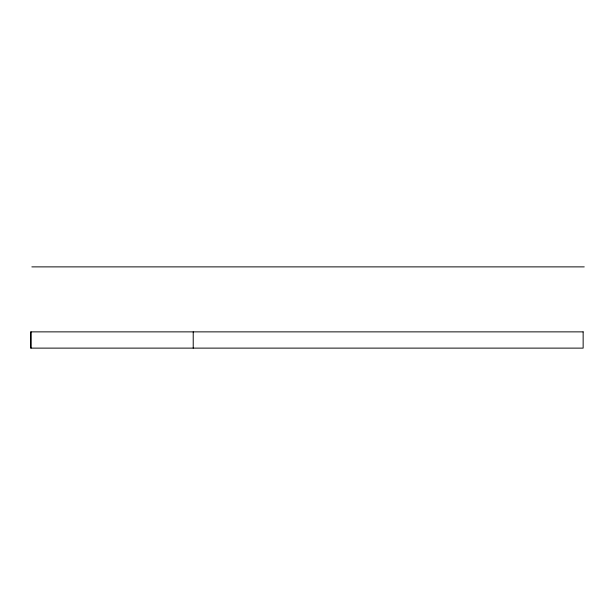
<?xml version="1.0" encoding="UTF-8"?>
<svg xmlns="http://www.w3.org/2000/svg" width="615" height="615" viewBox="0 0 615 615"><rect width="100%" height="100%" fill="white"/><g stroke="black" fill="none" stroke-linecap="round" stroke-linejoin="round"><path stroke-width="0.92" d="M31.857 266.879L584.25 266.879M193.218 331.869L193.218 348.121M30.996 331.869L30.996 348.121M583.143 331.869L30.75 331.869L30.75 348.121L583.143 348.121L583.143 331.869"/></g></svg>
